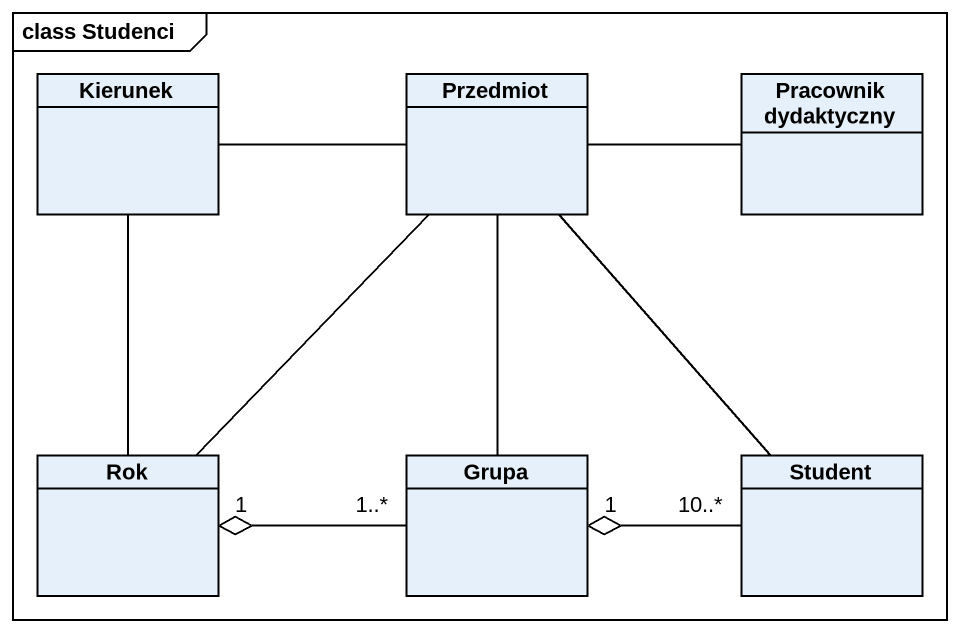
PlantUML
@startuml
mainframe class Studenci
hide circle
hide empty members
class Kierunek
class Przedmiot
class "Pracownik dydaktyczny" as Pracownik_dydaktyczny
class Rok
class Grupa
class Student
Kierunek -right- Przedmiot
Kierunek -- Rok
Przedmiot -right- Pracownik_dydaktyczny
Przedmiot -- Rok
Przedmiot -- Grupa
Przedmiot -- Student
Grupa "1..*" -left-o "1" Rok
Student "10..*" -left-o "1" Grupa
@enduml
